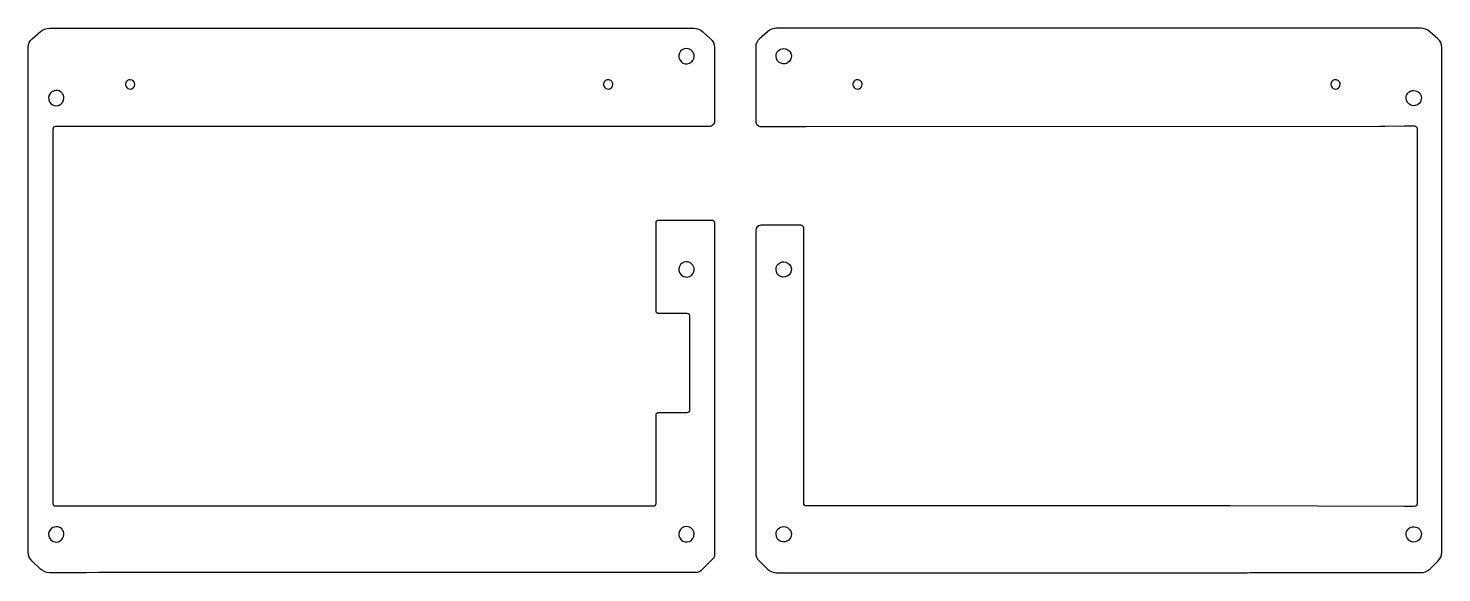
# Model space of a CAD drawing. Extents: x -68 to 219, y 89 to 200.
import ezdxf

# ---------------------------------------------------------------- set-up
doc = ezdxf.new("R2010")
doc.units = 0
doc.layers.add('Layer_1', color=7, linetype='CONTINUOUS')

msp = doc.modelspace()

# ---------------------------------------------------------------- linework, layer by layer
at = {"layer": 'Layer_1', "color": 5}
for p, q in [((-67.59509, 197.89775), (-65.93452, 199.33706)), ((-64.07645, 200.03021), (67.03691, 200.02721)), ((68.88371, 199.32123), (70.46719, 197.90345)), ((82.04006, 199.32409), (80.43012, 197.89954)), ((179.20511, 200.02638), (83.89098, 200.02543)), ((198.5997, 200.02672), (181.32177, 200.02641)), ((214.96348, 200.02696), (200.71636, 200.02675)), ((218.45273, 197.89936), (216.8182, 199.32995)), ((-68.3918, 93.3042), (-68.3948, 196.14625)), ((65.55769, 195.90225), (65.55769, 195.90225)), ((71.25566, 196.13916), (71.25566, 181.08524)), ((79.63753, 196.13988), (79.63753, 181.08342)), ((85.33931, 195.90225), (85.33931, 195.90225)), ((219.24912, 93.3096), (219.24912, 196.14401)), ((-62.69646, 187.37933), (-62.69646, 187.37933)), ((-47.665398, 189.55504), (-47.665398, 189.55504)), ((49.607735, 189.55504), (49.607735, 189.55504)), ((100.3492, 189.55504), (100.3492, 189.55504)), ((197.62233, 189.55504), (197.62233, 189.55504)), ((213.55345, 187.37933), (213.55345, 187.37933)), ((-59.00951, 180.02772), (-62.86718, 180.02772)), ((-57.44113, 180.02766), (-57.95117, 180.02769)), ((-57.44111, 180.02759), (-57.44113, 180.02766)), ((56.69513, 180.02722), (-55.32445, 180.02753)), ((70.19733, 180.02693), (58.81179, 180.0272)), ((80.69586, 180.02572), (84.11455, 180.02772)), ((87.69828, 180.02638), (88.85554, 180.02644)), ((89.91388, 180.02687), (206.6585, 180.11567)), ((207.71683, 180.11767), (211.61876, 180.12877)), ((212.67709, 180.13077), (213.72351, 180.13177)), ((59.3746, 142.45552), (59.3746, 160.44756)), ((59.90377, 160.97664), (70.72655, 160.97464)), ((71.25572, 160.44538), (71.25572, 92.79821)), ((79.6375, 158.85797), (79.63753, 158.85735)), ((79.63753, 158.85735), (79.63753, 93.29242)), ((84.11492, 159.91698), (80.69583, 159.91646)), ((89.40776, 140.3371), (89.40776, 159.38789)), ((65.55769, 152.48486), (65.55769, 152.48486)), ((85.33931, 152.48486), (85.33931, 152.48486)), ((65.72304, 141.92635), (59.90377, 141.92635)), ((66.25221, 122.34604), (66.25221, 141.39718)), ((89.40776, 122.34882), (89.40776, 140.3371)), ((59.3746, 103.29525), (59.3746, 121.2877)), ((59.90377, 121.81687), (65.72304, 121.81687)), ((89.40776, 103.29661), (89.40776, 122.34882)), ((-62.8651, 102.766), (-59.51705, 102.766)), ((-59.51705, 102.766), (-23.05026, 102.766)), ((15.78919, 102.75451), (51.19765, 102.76591)), ((52.25599, 102.76608), (58.84543, 102.76608)), ((93.88445, 102.76744), (89.93693, 102.76744)), ((130.34731, 102.76338), (94.94279, 102.76738)), ((211.61875, 102.66863), (176.21425, 102.75433)), ((213.72148, 102.66613), (212.67709, 102.66663)), ((-62.69646, 98.54586), (-62.69646, 98.54586)), ((65.55769, 98.56667), (65.55769, 98.56667)), ((85.33931, 98.56667), (85.33931, 98.56667)), ((213.55345, 98.54586), (213.55345, 98.54586)), ((-65.90308, 89.88991), (-67.6232, 91.51829)), ((-7.3877, 89.19745), (-23.02772, 89.19945)), ((67.55075, 89.18038), (45.70696, 89.20198)), ((70.87641, 91.90007), (68.45923, 89.54883)), ((80.40086, 91.50102), (82.0673, 89.90066)), ((83.88896, 89.16772), (178.14682, 89.17932)), ((180.26348, 89.17962), (197.27675, 89.18262)), ((199.39341, 89.18297), (214.97136, 89.18597)), ((216.79619, 89.91591), (218.48262, 91.52151))]:
    msp.add_line(p, q, dxfattribs=at)
for points in [[(-65.93452, 199.33706), (-65.418725, 199.784126), (-64.759028, 200.030225), (-64.07645, 200.03021)], [(67.03691, 200.02721), (67.718417, 200.027195), (68.375977, 199.775828), (68.88371, 199.32123)], [(83.89098, 200.02543), (83.209081, 200.025421), (82.55074, 199.775966), (82.04006, 199.32409)], [(181.32177, 200.02641), (180.616217, 200.026397), (179.910663, 200.026387), (179.20511, 200.02638)], [(200.71636, 200.02675), (200.010807, 200.026741), (199.305253, 200.026731), (198.5997, 200.02672)], [(216.8182, 199.32995), (216.304805, 199.77929), (215.645741, 200.026968), (214.96348, 200.02696)], [(-68.3948, 196.14625), (-68.394817, 196.818424), (-68.103024, 197.457499), (-67.59509, 197.89775)], [(65.55769, 195.90225), (64.924707, 195.90225), (64.354051, 195.52095), (64.111818, 194.93615)], [(66.664312, 195.443872), (66.370818, 195.737367), (65.972754, 195.90225), (65.55769, 195.90225)], [(70.46719, 197.90345), (70.968923, 197.45422), (71.255659, 196.812617), (71.25566, 196.13916)], [(80.43012, 197.89954), (79.92611, 197.453563), (79.63753, 196.812874), (79.63753, 196.13988)], [(84.232688, 195.443872), (84.526182, 195.737367), (84.924246, 195.90225), (85.33931, 195.90225)], [(85.33931, 195.90225), (85.972293, 195.90225), (86.542949, 195.52095), (86.785182, 194.93615)], [(219.24912, 196.14401), (219.249118, 196.816574), (218.95883, 197.456409), (218.45273, 197.89936)], [(64.111818, 194.93615), (63.869586, 194.351349), (64.003481, 193.678215), (64.451068, 193.230628)], [(64.451068, 193.230628), (64.898655, 192.783041), (65.571789, 192.649146), (66.15659, 192.891378)], [(66.15659, 192.891378), (66.74139, 193.133611), (67.12269, 193.704267), (67.12269, 194.33725)], [(67.12269, 194.33725), (67.12269, 194.752314), (66.957807, 195.150378), (66.664312, 195.443872)], [(83.77431, 194.33725), (83.77431, 194.752314), (83.939193, 195.150378), (84.232688, 195.443872)], [(84.74041, 192.891378), (84.15561, 193.133611), (83.77431, 193.704267), (83.77431, 194.33725)], [(86.445932, 193.230628), (85.998345, 192.783041), (85.325211, 192.649146), (84.74041, 192.891378)], [(86.785182, 194.93615), (87.027414, 194.351349), (86.893519, 193.678215), (86.445932, 193.230628)], [(-62.69646, 187.37933), (-63.329443, 187.37933), (-63.900099, 186.99803), (-64.142332, 186.41323)], [(-61.13146, 185.81433), (-61.13146, 186.678656), (-61.832134, 187.37933), (-62.69646, 187.37933)], [(-48.543084, 188.968589), (-48.690125, 188.613599), (-48.608848, 188.204987), (-48.337149, 187.933289)], [(-47.665398, 189.55504), (-48.049637, 189.55504), (-48.396042, 189.32358), (-48.543084, 188.968589)], [(-48.337149, 187.933289), (-48.065451, 187.66159), (-47.656839, 187.580313), (-47.301849, 187.727354)], [(-46.715398, 188.60504), (-46.715398, 189.129711), (-47.140727, 189.55504), (-47.665398, 189.55504)], [(-47.301849, 187.727354), (-46.946858, 187.874396), (-46.715398, 188.220801), (-46.715398, 188.60504)], [(48.730049, 188.968589), (48.583008, 188.613599), (48.664285, 188.204987), (48.935984, 187.933289)], [(49.607735, 189.55504), (49.223496, 189.55504), (48.877091, 189.32358), (48.730049, 188.968589)], [(48.935984, 187.933289), (49.207682, 187.66159), (49.616294, 187.580313), (49.971284, 187.727354)], [(50.279486, 189.276791), (50.101327, 189.454951), (49.859691, 189.55504), (49.607735, 189.55504)], [(49.971284, 187.727354), (50.326275, 187.874396), (50.557735, 188.220801), (50.557735, 188.60504)], [(50.557735, 188.60504), (50.557735, 188.856996), (50.457646, 189.098632), (50.279486, 189.276791)], [(99.471514, 188.968589), (99.324473, 188.613599), (99.40575, 188.204987), (99.677449, 187.933289)], [(100.3492, 189.55504), (99.964961, 189.55504), (99.618556, 189.32358), (99.471514, 188.968589)], [(99.677449, 187.933289), (99.949147, 187.66159), (100.357759, 187.580313), (100.712749, 187.727354)], [(101.020951, 189.276791), (100.842792, 189.454951), (100.601156, 189.55504), (100.3492, 189.55504)], [(100.712749, 187.727354), (101.06774, 187.874396), (101.2992, 188.220801), (101.2992, 188.60504)], [(101.2992, 188.60504), (101.2992, 188.856996), (101.199111, 189.098632), (101.020951, 189.276791)], [(196.744644, 188.968589), (196.597603, 188.613599), (196.67888, 188.204987), (196.950579, 187.933289)], [(197.62233, 189.55504), (197.238091, 189.55504), (196.891686, 189.32358), (196.744644, 188.968589)], [(196.950579, 187.933289), (197.222277, 187.66159), (197.630889, 187.580313), (197.985879, 187.727354)], [(198.294081, 189.276791), (198.115922, 189.454951), (197.874286, 189.55504), (197.62233, 189.55504)], [(197.985879, 187.727354), (198.34087, 187.874396), (198.57233, 188.220801), (198.57233, 188.60504)], [(198.57233, 188.60504), (198.57233, 188.856996), (198.472241, 189.098632), (198.294081, 189.276791)], [(212.446828, 186.920952), (212.740322, 187.214447), (213.138386, 187.37933), (213.55345, 187.37933)], [(213.55345, 187.37933), (214.186433, 187.37933), (214.757089, 186.99803), (214.999322, 186.41323)], [(-64.142332, 186.41323), (-64.384564, 185.828429), (-64.250669, 185.155295), (-63.803082, 184.707708)], [(-63.803082, 184.707708), (-63.355495, 184.260121), (-62.682361, 184.126226), (-62.09756, 184.368458)], [(-62.09756, 184.368458), (-61.51276, 184.610691), (-61.13146, 185.181347), (-61.13146, 185.81433)], [(211.98845, 185.81433), (211.98845, 186.229394), (212.153333, 186.627458), (212.446828, 186.920952)], [(212.95455, 184.368458), (212.36975, 184.610691), (211.98845, 185.181347), (211.98845, 185.81433)], [(214.660072, 184.707708), (214.212485, 184.260121), (213.539351, 184.126226), (212.95455, 184.368458)], [(214.999322, 186.41323), (215.241554, 185.828429), (215.107659, 185.155295), (214.660072, 184.707708)], [(-62.86718, 180.02772), (-63.15943, 180.02772), (-63.39633, 179.7908), (-63.39631, 179.49855)], [(-63.39631, 179.49855), (-63.39431, 154.09518), (-63.39631, 128.69851), (-63.39431, 103.29517)], [(-57.95117, 180.02769), (-58.30395, 180.02771), (-58.65673, 180.02772), (-59.00951, 180.02772)], [(-55.32445, 180.02753), (-56.030003, 180.027531), (-56.735557, 180.027551), (-57.44111, 180.02759)], [(58.81179, 180.0272), (58.106237, 180.027214), (57.400683, 180.02722), (56.69513, 180.02722)], [(70.945681, 180.336894), (70.747205, 180.138422), (70.478015, 180.026924), (70.19733, 180.02693)], [(71.25566, 181.08524), (71.25566, 180.804555), (71.144157, 180.535367), (70.945681, 180.336894)], [(79.63753, 181.08342), (79.63753, 180.802791), (79.749052, 180.533666), (79.947546, 180.33529)], [(79.947546, 180.33529), (80.146039, 180.136915), (80.415231, 180.025553), (80.69586, 180.02572)], [(84.11455, 180.02772), (84.4068, 180.0279), (84.88064, 180.0281), (85.17289, 180.02799)], [(85.17289, 180.02799), (85.66191, 180.02781), (86.15092, 180.02727), (86.63994, 180.02699)], [(86.63994, 180.02699), (86.93219, 180.02664), (87.40603, 180.02636), (87.69828, 180.02638)], [(88.85554, 180.02644), (89.20832, 180.026459), (89.5611, 180.026602), (89.91388, 180.02687)], [(206.6585, 180.11567), (207.011277, 180.115969), (207.364054, 180.116636), (207.71683, 180.11767)], [(211.61876, 180.12877), (211.971536, 180.12977), (212.324313, 180.130437), (212.67709, 180.13077)], [(213.72351, 180.13177), (214.01576, 180.13204), (214.25269, 179.89535), (214.25269, 179.6031)], [(214.25269, 179.6031), (214.25323, 154.23001), (214.25244, 128.56594), (214.25069, 103.19505)], [(59.3746, 160.44756), (59.374599, 160.587897), (59.430354, 160.722484), (59.529595, 160.821709)], [(59.529595, 160.821709), (59.628836, 160.920933), (59.763433, 160.976665), (59.90377, 160.97664)], [(70.72655, 160.97464), (71.018818, 160.974593), (71.255722, 160.737648), (71.25572, 160.44538)], [(80.69583, 159.91646), (80.111306, 159.916369), (79.637502, 159.442494), (79.6375, 158.85797)], [(85.17326, 159.91706), (84.88101, 159.91706), (84.40717, 159.91702), (84.11492, 159.91698)], [(88.87859, 159.91706), (87.64348, 159.91705), (86.40837, 159.91706), (85.17326, 159.91706)], [(89.40776, 159.38789), (89.40776, 159.68014), (89.17084, 159.91706), (88.87859, 159.91706)], [(65.55769, 152.48486), (64.924707, 152.48486), (64.354051, 152.10356), (64.111818, 151.51876)], [(66.664312, 152.026482), (66.370818, 152.319977), (65.972754, 152.48486), (65.55769, 152.48486)], [(84.232688, 152.026482), (84.526182, 152.319977), (84.924246, 152.48486), (85.33931, 152.48486)], [(85.33931, 152.48486), (85.972293, 152.48486), (86.542949, 152.10356), (86.785182, 151.51876)], [(64.111818, 151.51876), (63.869586, 150.933959), (64.003481, 150.260825), (64.451068, 149.813238)], [(64.451068, 149.813238), (64.898655, 149.365651), (65.571789, 149.231756), (66.15659, 149.473988)], [(66.15659, 149.473988), (66.74139, 149.716221), (67.12269, 150.286877), (67.12269, 150.91986)], [(67.12269, 150.91986), (67.12269, 151.334924), (66.957807, 151.732988), (66.664312, 152.026482)], [(83.77431, 150.91986), (83.77431, 151.334924), (83.939193, 151.732988), (84.232688, 152.026482)], [(84.74041, 149.473988), (84.15561, 149.716221), (83.77431, 150.286877), (83.77431, 150.91986)], [(86.445932, 149.813238), (85.998345, 149.365651), (85.325211, 149.231756), (84.74041, 149.473988)], [(86.785182, 151.51876), (87.027414, 150.933959), (86.893519, 150.260825), (86.445932, 149.813238)], [(59.529589, 142.081339), (59.430351, 142.180578), (59.374599, 142.315175), (59.3746, 142.45552)], [(59.90377, 141.92635), (59.763425, 141.926349), (59.628828, 141.982101), (59.529589, 142.081339)], [(66.097221, 141.771361), (65.997982, 141.870599), (65.863385, 141.926351), (65.72304, 141.92635)], [(66.25221, 141.39718), (66.252211, 141.537525), (66.196459, 141.672122), (66.097221, 141.771361)], [(59.3746, 121.2877), (59.374599, 121.428045), (59.430351, 121.562642), (59.529589, 121.661881)], [(59.529589, 121.661881), (59.628828, 121.761119), (59.763425, 121.816871), (59.90377, 121.81687)], [(65.72304, 121.81687), (65.863385, 121.816869), (65.997982, 121.872621), (66.097221, 121.971859)], [(66.097221, 121.971859), (66.196459, 122.071098), (66.252211, 122.205695), (66.25221, 122.34604)], [(-63.39431, 103.29517), (-63.39429, 103.00292), (-63.15735, 102.766), (-62.8651, 102.766)], [(-23.05026, 102.766), (-22.46576, 102.766), (-21.5181, 102.76584), (-20.9336, 102.7657)], [(-20.9336, 102.7657), (-9.04545, 102.7627), (2.84271, 102.7737), (14.73086, 102.7552)], [(14.73086, 102.7552), (15.02311, 102.75474), (15.49694, 102.75442), (15.78919, 102.75451)], [(51.19765, 102.76591), (51.55043, 102.766023), (51.90321, 102.76608), (52.25599, 102.76608)], [(58.84543, 102.76608), (58.985775, 102.766079), (59.120372, 102.821831), (59.219611, 102.921069)], [(59.219611, 102.921069), (59.318849, 103.020308), (59.374601, 103.154905), (59.3746, 103.29525)], [(89.562749, 102.922429), (89.463511, 103.021668), (89.407759, 103.156265), (89.40776, 103.29661)], [(89.93693, 102.76744), (89.796585, 102.767439), (89.661988, 102.823191), (89.562749, 102.922429)], [(94.94279, 102.76738), (94.59001, 102.767419), (94.23723, 102.767439), (93.88445, 102.76744)], [(131.40564, 102.76333), (131.11339, 102.76332), (130.63956, 102.76335), (130.34731, 102.76338)], [(175.15591, 102.75633), (160.57251, 102.77963), (145.98906, 102.76433), (131.40564, 102.76333)], [(176.21425, 102.75433), (175.922, 102.75504), (175.44816, 102.75633), (175.15591, 102.75633)], [(212.67709, 102.66663), (212.324309, 102.666953), (211.971529, 102.66762), (211.61875, 102.66863)], [(214.25069, 103.19505), (214.25067, 102.9028), (214.01373, 102.66599), (213.72148, 102.66613)], [(-62.69646, 98.54586), (-63.329443, 98.54586), (-63.900099, 98.16456), (-64.142332, 97.57976)], [(-61.13146, 96.98086), (-61.13146, 97.845186), (-61.832134, 98.54586), (-62.69646, 98.54586)], [(65.55769, 98.56667), (64.924707, 98.56667), (64.354051, 98.18537), (64.111818, 97.60057)], [(66.664312, 98.108292), (66.370818, 98.401787), (65.972754, 98.56667), (65.55769, 98.56667)], [(67.12269, 97.00167), (67.12269, 97.416734), (66.957807, 97.814798), (66.664312, 98.108292)], [(83.77431, 97.00167), (83.77431, 97.416734), (83.939193, 97.814798), (84.232688, 98.108292)], [(84.232688, 98.108292), (84.526182, 98.401787), (84.924246, 98.56667), (85.33931, 98.56667)], [(85.33931, 98.56667), (85.972293, 98.56667), (86.542949, 98.18537), (86.785182, 97.60057)], [(211.98845, 96.98086), (211.98845, 97.395924), (212.153333, 97.793988), (212.446828, 98.087482)], [(212.446828, 98.087482), (212.740322, 98.380977), (213.138386, 98.54586), (213.55345, 98.54586)], [(213.55345, 98.54586), (214.186433, 98.54586), (214.757089, 98.16456), (214.999322, 97.57976)], [(-64.142332, 97.57976), (-64.384564, 96.994959), (-64.250669, 96.321825), (-63.803082, 95.874238)], [(-63.803082, 95.874238), (-63.355495, 95.426651), (-62.682361, 95.292756), (-62.09756, 95.534988)], [(-62.09756, 95.534988), (-61.51276, 95.777221), (-61.13146, 96.347877), (-61.13146, 96.98086)], [(64.111818, 97.60057), (63.869586, 97.015769), (64.003481, 96.342635), (64.451068, 95.895048)], [(64.451068, 95.895048), (64.898655, 95.447461), (65.571789, 95.313566), (66.15659, 95.555798)], [(66.15659, 95.555798), (66.74139, 95.798031), (67.12269, 96.368687), (67.12269, 97.00167)], [(84.74041, 95.555798), (84.15561, 95.798031), (83.77431, 96.368687), (83.77431, 97.00167)], [(86.445932, 95.895048), (85.998345, 95.447461), (85.325211, 95.313566), (84.74041, 95.555798)], [(86.785182, 97.60057), (87.027414, 97.015769), (86.893519, 96.342635), (86.445932, 95.895048)], [(212.95455, 95.534988), (212.36975, 95.777221), (211.98845, 96.347877), (211.98845, 96.98086)], [(214.660072, 95.874238), (214.212485, 95.426651), (213.539351, 95.292756), (212.95455, 95.534988)], [(214.999322, 97.57976), (215.241554, 96.994959), (215.107659, 96.321825), (214.660072, 95.874238)], [(-67.6232, 91.51829), (-68.113829, 91.982752), (-68.39178, 92.628596), (-68.3918, 93.3042)], [(71.25572, 92.79821), (71.255722, 92.459898), (71.118916, 92.135964), (70.87641, 91.90007)], [(79.63753, 93.29242), (79.63753, 92.616278), (79.913187, 91.96936), (80.40086, 91.50102)], [(218.48262, 91.52151), (218.972081, 91.98751), (219.249119, 92.633783), (219.24912, 93.3096)], [(-64.07618, 89.16438), (-64.66068, 89.16338), (-65.47861, 89.48808), (-65.90308, 89.88991)], [(-25.14438, 89.19948), (-37.734, 89.19848), (-50.52203, 89.19048), (-64.07618, 89.16438)], [(-23.02772, 89.19945), (-23.61222, 89.19952), (-24.55988, 89.19954), (-25.14438, 89.19948)], [(-5.27104, 89.19707), (-5.85554, 89.19722), (-6.8032, 89.19738), (-7.3877, 89.19745)], [(44.64862, 89.20207), (27.05983, 89.18787), (10.8203, 89.19307), (-5.27104, 89.19707)], [(45.70696, 89.20198), (45.41471, 89.20227), (44.94087, 89.2023), (44.64862, 89.20207)], [(68.45923, 89.54883), (68.216027, 89.312259), (67.890034, 89.180046), (67.55075, 89.18038)], [(82.0673, 89.90066), (82.557095, 89.430284), (83.209877, 89.167638), (83.88896, 89.16772)], [(178.14682, 89.17932), (178.852373, 89.179408), (179.557927, 89.179508), (180.26348, 89.17962)], [(197.27675, 89.18262), (197.982303, 89.182732), (198.687857, 89.182849), (199.39341, 89.18297)], [(214.97136, 89.18597), (215.650771, 89.186086), (216.304126, 89.447431), (216.79619, 89.91591)]]:
    msp.add_open_spline(points, degree=3, dxfattribs=at)

doc.saveas('drawing.dxf')
